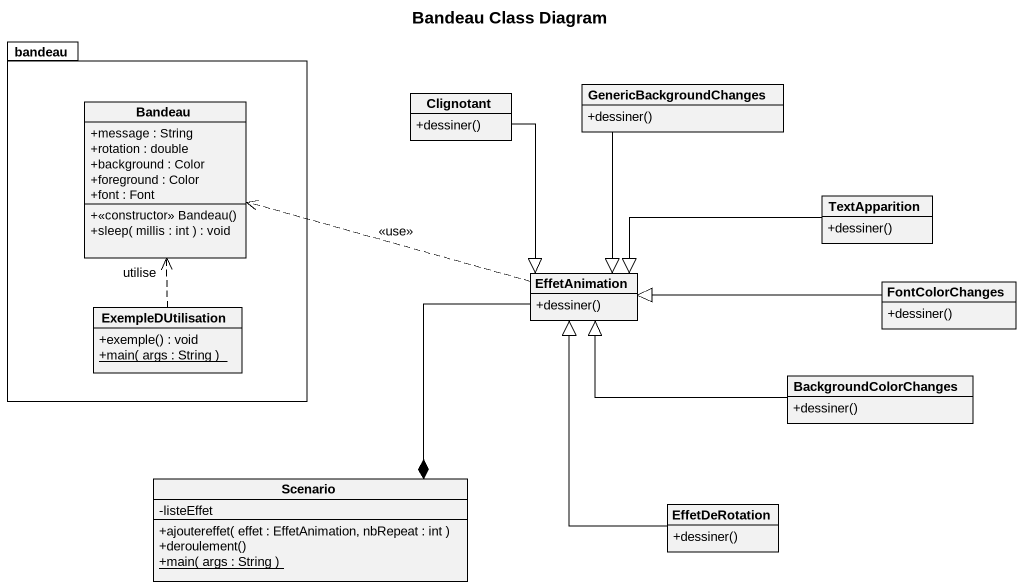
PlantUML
@startuml
title Bandeau Class Diagram
hide circle
hide empty members
skinparam classAttributeIconSize 0
package bandeau {
  class Bandeau {
    +message : String
    +rotation : double
    +background : Color
    +foreground : Color
    +font : Font
    +<<constructor>> Bandeau()
    +sleep( millis : int ) : void
  }
  class ExempleDUtilisation {
    +exemple() : void
    {static} +main( args : String )
  }
}
class Clignotant {
  +dessiner()
}
class GenericBackgroundChanges {
  +dessiner()
}
class TextApparition {
  +dessiner()
}
class EffetAnimation {
  +dessiner()
}
class FontColorChanges {
  +dessiner()
}
class BackgroundColorChanges {
  +dessiner()
}
class Scenario {
  -listeEffet
  +ajoutereffet( effet : EffetAnimation, nbRepeat : int )
  +deroulement()
  {static} +main( args : String )
}
class EffetDeRotation {
  +dessiner()
}
Clignotant --|> EffetAnimation
GenericBackgroundChanges --|> EffetAnimation
TextApparition -left-|> EffetAnimation
EffetAnimation .left.> Bandeau : <<use>>
FontColorChanges -left-|> EffetAnimation
ExempleDUtilisation .up.> Bandeau : utilise
BackgroundColorChanges -left-|> EffetAnimation
Scenario *-up- EffetAnimation
EffetDeRotation -up-|> EffetAnimation
@enduml
